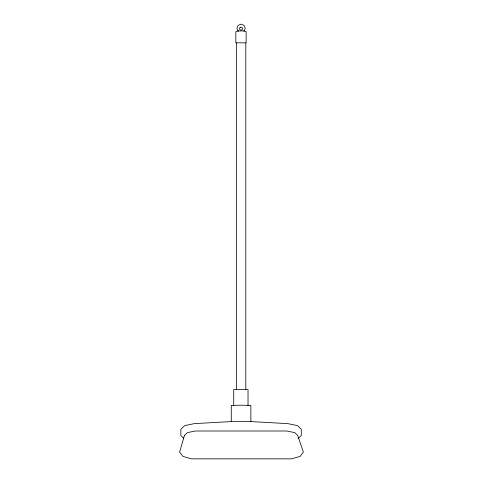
<?xml version="1.0" encoding="UTF-8"?>
<svg xmlns="http://www.w3.org/2000/svg" width="483" height="483" viewBox="0 0 483 483"><rect width="100%" height="100%" fill="white"/><g stroke="black" fill="none" stroke-linecap="round" stroke-linejoin="round"><path stroke-width="0.72" d="M243.939 31.359L245.243 28.406L244.048 25.4L241.065 24.15L238.089 25.4L236.893 28.406L238.197 31.359M298.023 438.642L301.289 435.509L301.289 429.29L297.48 425.626L287.796 423.627L246.469 421.339L235.432 421.339L194.347 423.627L184.657 425.626L180.853 429.29L180.853 435.509L183.57 438.123M250.858 421.822L250.858 405.4L241.065 405.195L231.272 405.4L231.272 421.822M248.027 405.744L248.027 389.588L240.878 389.431L233.73 389.588L233.73 405.744M245.805 42.915L245.805 389.66M236.374 42.915L236.374 389.66M184.428 435.509L179.622 452.04L182.888 456.399L191.473 458.85L291.527 458.85L300.112 456.399L303.378 452.04L297.715 435.509L294.721 432.623L286.866 431.005L195.277 431.005L187.422 432.623L184.428 435.509M240.22 27.259L239.411 28.66L240.22 30.061L241.838 30.061L242.647 28.66L241.838 27.259L240.22 27.259M238.167 30.918L235.837 31.655L235.837 42.836L246.137 42.836L246.137 31.655L243.806 30.918L238.167 30.918"/></g></svg>
